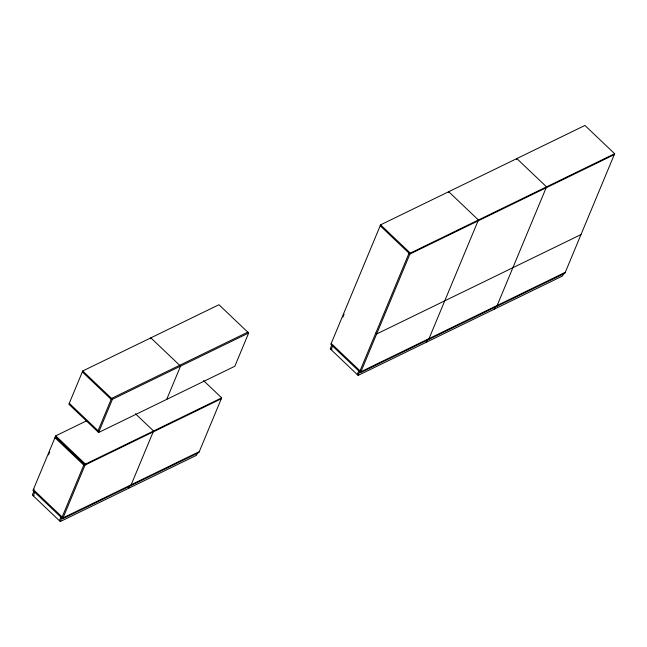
<?xml version="1.0" encoding="UTF-8"?>
<svg xmlns="http://www.w3.org/2000/svg" width="647" height="647" viewBox="0 0 647 647"><rect width="100%" height="100%" fill="white"/><g stroke="black" fill="none" stroke-linecap="round" stroke-linejoin="round"><path stroke-width="0.97" d="M86.601 420.825L55.723 435.843L32.957 490.531L62.67 518.805L198.904 452.544L221.67 397.856L203.554 380.614M82.711 370.99L68.873 404.238L98.595 432.511L234.829 366.251L248.666 333.011L218.945 304.729L82.711 370.99L112.432 399.264L98.595 432.511M48.525 454.865L49.682 452.083M33.846 491.38L32.35 494.971L60.284 521.547L196.518 455.286L197.642 452.593M34.736 492.23L33.24 495.82L34.154 495.376M59.395 520.698L60.891 517.107M60.284 521.547L61.78 517.956M62.161 517.034L84.159 464.19M97.697 431.662L111.535 398.415L247.777 332.162L247.389 333.084M62.67 518.805L85.436 464.117L221.67 397.856M128.405 488.42L129.521 485.727M130.791 485.679L153.549 430.983L135.433 413.748M166.708 399.385L180.545 366.137L150.832 337.863L150.444 338.785L151.358 338.341M380.582 224.841L330.819 344.382L360.541 372.656L564.888 273.269L614.65 153.727L584.937 125.453L380.582 224.841L410.295 253.114L360.541 372.656M342.918 317.062L344.075 314.288M331.709 345.231L330.221 348.822L358.155 375.397L562.502 276.01L563.626 273.317M332.607 346.072L331.11 349.671L332.016 349.226M358.753 370.957L357.257 374.548L358.171 374.103M358.155 375.397L359.643 371.807M360.031 370.885L409.017 253.187M448.314 192.636L448.694 191.714L478.416 219.988L428.654 339.521M426.268 342.271L427.392 339.57M516.435 159.502L516.816 158.58L546.529 186.854L496.775 306.395M494.389 309.137L495.505 306.443M381.107 225.318L380.193 225.763L409.915 254.036L614.262 154.649M83.237 371.475L82.331 371.912L111.155 399.345M410.295 253.114L614.65 153.727M112.432 399.264L248.666 333.011M34.242 489.164L33.337 489.609L63.058 517.883L199.292 451.622M221.29 398.778L85.048 465.039L55.335 436.765M580.99 234.578L376.643 333.973L375.745 333.124M565.276 272.338L360.921 371.734L331.207 343.46M69.261 403.316L98.085 430.74M55.723 435.843L85.436 464.117M54.946 437.687L83.778 465.112"/></g></svg>
